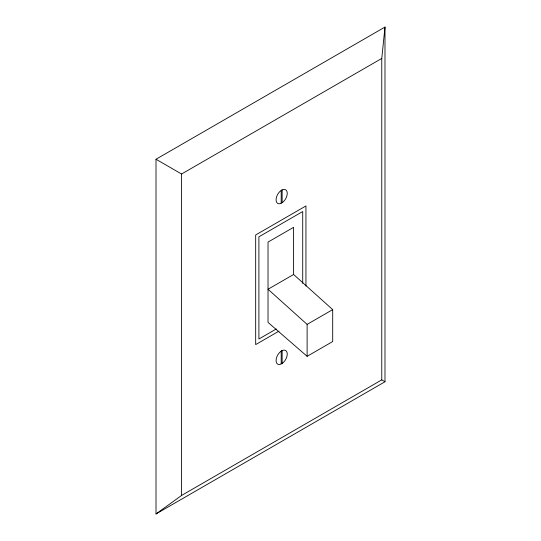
<?xml version="1.0" encoding="UTF-8"?>
<svg xmlns="http://www.w3.org/2000/svg" width="541" height="541" viewBox="0 0 541 541"><rect width="100%" height="100%" fill="white"/><g stroke="black" fill="none" stroke-linecap="round" stroke-linejoin="round"><path stroke-width="0.81" d="M384.989 381.75L381.763 379.883L381.763 58.435L384.989 27.05L156.011 159.25L156.011 513.95L384.989 381.75L384.989 27.05M156.011 513.95L181.573 495.461L381.763 379.883M156.011 159.25L181.573 174.013L381.763 58.435M293.601 274.483L268.025 289.252L307.119 324.39L307.119 356.316L332.695 341.547L332.695 309.621L293.601 274.483L293.601 227.315L268.025 242.084L268.025 322.389L307.119 356.316M276.255 328.989L258.902 339.004L258.902 236.823L302.717 211.524L302.717 283.308M278.994 331.133L255.677 344.597L255.677 234.963L305.942 205.938L305.942 286.054M307.119 324.39L332.695 309.621M282.138 189.938L282.138 202.692M282.138 350.663L282.138 363.559M281.198 190.479L281.198 203.233M281.198 351.204L281.198 363.958M181.573 174.013L181.573 495.461M281.672 190.134L280.224 191.189A7.899 4.558 -60 0 0 276.086 199.812A7.899 4.558 -60 0 0 280.224 203.653L283.119 201.982A7.899 4.558 -60 0 0 287.257 193.36A7.899 4.558 -60 0 0 283.119 189.526L281.672 190.134M281.672 350.859L280.224 351.914A7.899 4.558 -60 0 0 276.086 360.536A7.899 4.558 -60 0 0 280.224 364.377L283.119 362.707A7.899 4.558 -60 0 0 287.257 354.085A7.899 4.558 -60 0 0 283.119 350.25L281.672 350.859"/></g></svg>
